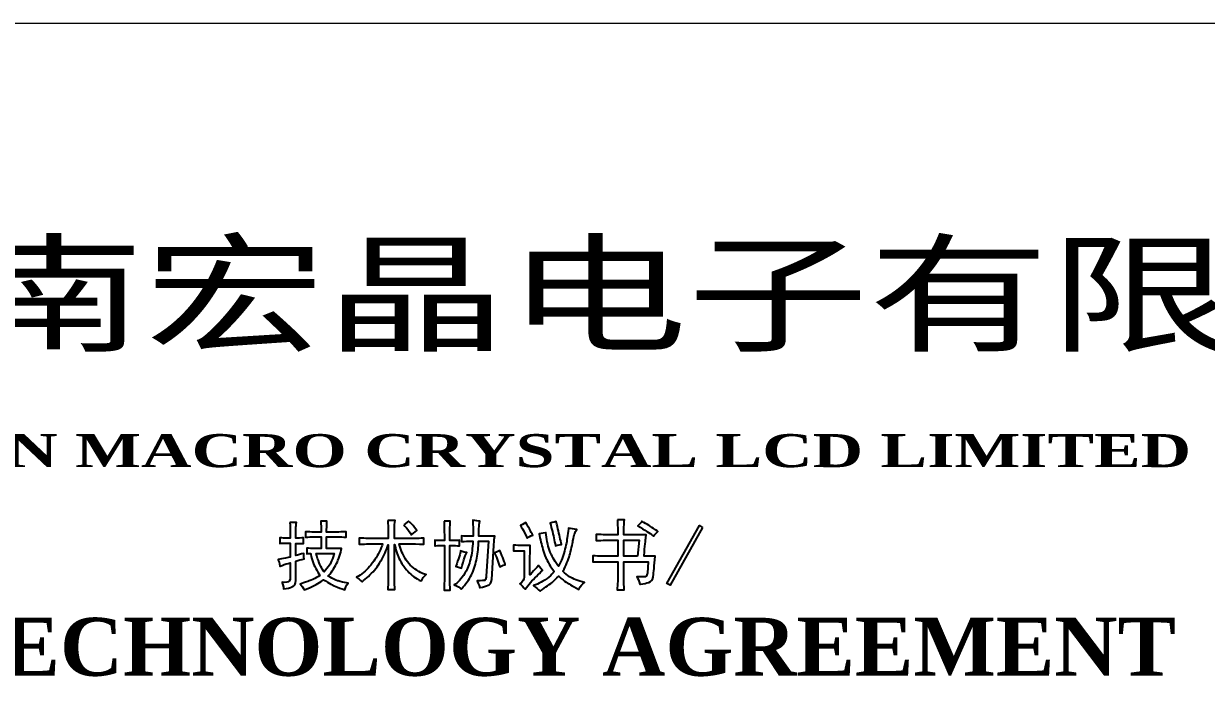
# Model space of a CAD drawing. Header units: millimetres. Extents: x 1653 to 3206, y -200 to 97.
# Drawn here: x 1724.8 to 1809.6, y 49.5 to 97.4 of the extents above; entities that cross this region are included whole.
import ezdxf

# ---------------------------------------------------------------- set-up
doc = ezdxf.new("R2010")
doc.units = ezdxf.units.MM
doc.header["$LTSCALE"] = 3
doc.styles.add('WMF-Times New Roman0', font='TIMESBD.TTF')

# ---------------------------------------------------------------- blocks, each defined once
blk = doc.blocks.new('XY')
at = {"lineweight": 20}
blk.add_lwpolyline([(0, 297), (0, 0), (205.21, 0), (205.21, 297)], close=True, dxfattribs=at)
at = {"color": 7}
for points in [[(90.527, 261.241), (90.529, 261.204), (90.534, 261.096), (90.539, 260.972), (90.543, 260.833), (90.545, 260.678), (90.547, 260.508), (90.549, 260.323), (90.549, 260.123), (90.391, 260.124), (90.228, 260.126), (90.075, 260.13), (89.934, 260.136), (89.803, 260.144), (89.803, 259.749), (89.922, 259.758), (90.062, 259.764), (90.214, 259.769), (90.376, 259.771), (90.549, 259.772), (90.549, 258.762), (90.387, 258.725), (90.219, 258.687), (90.063, 258.655), (89.92, 258.627), (89.79, 258.604), (89.672, 258.587), (89.692, 258.54), (89.746, 258.395), (89.782, 258.25), (89.803, 258.106), (89.828, 258.115), (89.972, 258.171), (90.117, 258.222), (90.26, 258.269), (90.405, 258.31), (90.549, 258.346), (90.549, 257.228), (90.539, 257.158), (90.461, 257.03), (90.421, 257.001), (90.311, 256.965), (90.157, 256.952), (89.957, 256.965), (89.976, 256.917), (90.027, 256.764), (90.056, 256.619), (90.067, 256.483), (90.247, 256.508), (90.421, 256.544), (90.566, 256.584), (90.681, 256.629), (90.768, 256.68), (90.78, 256.687), (90.871, 256.781), (90.925, 256.91), (90.943, 257.074), (90.943, 258.478), (90.948, 258.479), (91.09, 258.522), (91.236, 258.561), (91.384, 258.597), (91.535, 258.631), (91.526, 258.738), (91.516, 258.895), (91.513, 259.026), (91.359, 258.988), (91.203, 258.946), (91.064, 258.907), (90.943, 258.872), (90.943, 259.749), (91.021, 259.749), (91.161, 259.745), (91.317, 259.738), (91.491, 259.727), (91.491, 260.144), (91.382, 260.137), (91.219, 260.129), (91.073, 260.124), (90.943, 260.123), (90.943, 260.205), (90.945, 260.408), (90.948, 260.593), (90.953, 260.76), (90.959, 260.908), (90.966, 261.037), (90.976, 261.148), (90.987, 261.241)], [(93.794, 258.168), (93.861, 258.3), (93.923, 258.434), (93.96, 258.524), (94.019, 258.685), (94.074, 258.837), (94.123, 258.983), (94.165, 259.121), (94.201, 259.253), (94.231, 259.377), (93.157, 259.377), (93.157, 260.21), (94.095, 260.21), (94.235, 260.206), (94.39, 260.199), (94.559, 260.188), (94.559, 260.582), (94.315, 260.568), (94.167, 260.563), (94.034, 260.56), (93.157, 260.56), (93.157, 260.593), (93.158, 260.751), (93.16, 260.906), (93.165, 261.057), (93.171, 261.205), (93.179, 261.35), (92.741, 261.35), (92.742, 261.315), (92.749, 261.144), (92.755, 260.984), (92.759, 260.833), (92.761, 260.692), (92.763, 260.56), (92.236, 260.56), (92.103, 260.562), (91.953, 260.567), (91.8, 260.573), (91.645, 260.582), (91.645, 260.188), (91.669, 260.191), (91.803, 260.199), (91.95, 260.205), (92.108, 260.209), (92.28, 260.21), (92.763, 260.21), (92.763, 259.377), (92.626, 259.377), (92.461, 259.378), (92.302, 259.38), (92.15, 259.384), (92.004, 259.388), (91.865, 259.393), (91.732, 259.399), (91.732, 259.005), (91.841, 259.009), (91.983, 259.016), (91.998, 259.016), (92.012, 258.952), (92.051, 258.799), (92.094, 258.648), (92.141, 258.502), (92.192, 258.359), (92.248, 258.218), (92.309, 258.081), (92.373, 257.947), (92.442, 257.817), (92.515, 257.691), (92.592, 257.568), (92.675, 257.447), (92.577, 257.384), (92.44, 257.301), (92.305, 257.227), (92.171, 257.16), (92.039, 257.103), (91.908, 257.052), (91.81, 257.016), (91.652, 256.957), (91.505, 256.907), (91.371, 256.866), (91.249, 256.833), (91.31, 256.771), (91.422, 256.642), (91.504, 256.524), (91.557, 256.417), (91.618, 256.441), (91.797, 256.517), (91.965, 256.591), (92.122, 256.664), (92.269, 256.736), (92.406, 256.806), (92.533, 256.876), (92.65, 256.944), (92.755, 257.011), (92.852, 257.076), (92.938, 257.141), (93.066, 257.058), (93.207, 256.972), (93.338, 256.894), (93.46, 256.826), (93.573, 256.767), (93.592, 256.758), (93.691, 256.713), (93.806, 256.662), (93.94, 256.608), (94.092, 256.548), (94.261, 256.485), (94.45, 256.417), (94.474, 256.496), (94.529, 256.63), (94.602, 256.765), (94.691, 256.899), (94.581, 256.915), (94.433, 256.94), (94.286, 256.972), (94.137, 257.01), (93.989, 257.052), (93.941, 257.067), (93.804, 257.117), (93.667, 257.174), (93.532, 257.241), (93.399, 257.317), (93.266, 257.404), (93.277, 257.417), (93.377, 257.537), (93.471, 257.659), (93.56, 257.783), (93.643, 257.91), (93.721, 258.037)], [(97.54, 261.394), (97.544, 261.323), (97.551, 261.176), (97.556, 261.028), (97.559, 260.874), (97.562, 260.72), (97.562, 260.101), (96.243, 260.101), (96.111, 260.102), (95.967, 260.104), (95.815, 260.109), (95.652, 260.115), (95.48, 260.123), (95.48, 259.683), (95.539, 259.687), (95.704, 259.693), (95.862, 259.699), (96.013, 259.703), (96.156, 259.705), (97.168, 259.705), (97.126, 259.588), (97.074, 259.451), (97.016, 259.311), (96.952, 259.17), (96.883, 259.026), (96.857, 258.979), (96.781, 258.843), (96.702, 258.711), (96.619, 258.585), (96.533, 258.463), (96.444, 258.346), (96.423, 258.317), (96.328, 258.194), (96.231, 258.078), (96.13, 257.964), (96.025, 257.857), (95.918, 257.754), (95.797, 257.654), (95.674, 257.558), (95.551, 257.471), (95.428, 257.389), (95.304, 257.316), (95.355, 257.28), (95.477, 257.186), (95.592, 257.089), (95.699, 256.986), (95.804, 257.074), (95.924, 257.177), (96.04, 257.28), (96.151, 257.381), (96.256, 257.48), (96.356, 257.579), (96.383, 257.606), (96.489, 257.718), (96.589, 257.832), (96.685, 257.949), (96.775, 258.069), (96.861, 258.193), (96.874, 258.214), (96.95, 258.337), (97.027, 258.463), (97.103, 258.595), (97.179, 258.731), (97.255, 258.872), (97.283, 258.934), (97.345, 259.073), (97.404, 259.213), (97.46, 259.354), (97.512, 259.496), (97.562, 259.64), (97.562, 257.198), (97.561, 257.064), (97.558, 256.921), (97.555, 256.769), (97.548, 256.608), (97.54, 256.439), (98.044, 256.439), (98.044, 256.449), (98.036, 256.618), (98.03, 256.777), (98.025, 256.929), (98.023, 257.072), (98.022, 257.207), (98.022, 259.661), (98.04, 259.591), (98.081, 259.435), (98.125, 259.286), (98.17, 259.142), (98.216, 259.005), (98.264, 258.872), (98.277, 258.834), (98.333, 258.696), (98.398, 258.559), (98.469, 258.427), (98.548, 258.298), (98.636, 258.171), (98.685, 258.102), (98.776, 257.98), (98.872, 257.862), (98.972, 257.749), (99.075, 257.64), (99.183, 257.535), (99.281, 257.45), (99.395, 257.36), (99.517, 257.276), (99.647, 257.197), (99.784, 257.121), (99.929, 257.052), (99.992, 257.166), (100.076, 257.291), (100.172, 257.406), (100.279, 257.513), (100.168, 257.547), (100.031, 257.598), (99.895, 257.66), (99.759, 257.735), (99.623, 257.82), (99.497, 257.9), (99.376, 257.99), (99.261, 258.087), (99.153, 258.191), (99.052, 258.303), (99.05, 258.306), (98.956, 258.422), (98.868, 258.544), (98.786, 258.67), (98.708, 258.801), (98.636, 258.939), (98.609, 258.992), (98.548, 259.126), (98.492, 259.264), (98.441, 259.407), (98.394, 259.554), (98.351, 259.705), (99.516, 259.705), (99.817, 259.698), (99.972, 259.692), (100.126, 259.683), (100.126, 260.123), (100.093, 260.121), (99.936, 260.114), (99.782, 260.108), (99.63, 260.104), (99.483, 260.102), (99.337, 260.101), (98.022, 260.101), (98.022, 260.56), (98.019, 260.643), (98.017, 260.799), (98.02, 260.952), (98.03, 261.102), (98.045, 261.25), (98.067, 261.394)], [(98.68, 261.065), (98.77, 260.973), (98.873, 260.862), (98.986, 260.737), (99.078, 260.604), (99.16, 260.477), (99.227, 260.363), (99.262, 260.391), (99.383, 260.484), (99.502, 260.578), (99.623, 260.671), (99.551, 260.77), (99.46, 260.89), (99.359, 261.022), (99.351, 261.029), (99.241, 261.141), (99.132, 261.248), (99.03, 261.35)], [(101.573, 261.35), (101.574, 261.332), (101.579, 261.243), (101.582, 261.138), (101.586, 261.018), (101.588, 260.88), (101.591, 260.726), (101.592, 260.556), (101.593, 260.369), (101.595, 260.166), (101.595, 259.947), (101.502, 259.947), (101.327, 259.95), (101.17, 259.953), (101.032, 259.961), (100.916, 259.969), (100.916, 259.574), (100.969, 259.579), (101.096, 259.586), (101.243, 259.592), (101.408, 259.595), (101.595, 259.596), (101.595, 257.16), (101.593, 257.033), (101.591, 256.893), (101.586, 256.739), (101.58, 256.574), (101.573, 256.395), (102.011, 256.395), (102.009, 256.432), (102.002, 256.608), (101.996, 256.772), (101.992, 256.922), (101.99, 257.059), (101.989, 257.185), (101.989, 259.596), (102.073, 259.596), (102.238, 259.593), (102.393, 259.59), (102.536, 259.582), (102.669, 259.574), (102.669, 259.969), (102.607, 259.964), (102.468, 259.957), (102.32, 259.951), (102.16, 259.949), (101.989, 259.947), (101.989, 260.002), (101.99, 260.217), (101.99, 260.417), (101.992, 260.599), (101.994, 260.766), (101.996, 260.916), (102, 261.048), (102.002, 261.166), (102.007, 261.266), (102.011, 261.35)], [(103.637, 261.335), (103.642, 261.205), (103.646, 261.068), (103.649, 260.922), (103.652, 260.767), (103.653, 260.604), (103.654, 260.433), (103.655, 260.254), (103.576, 260.254), (103.42, 260.255), (103.266, 260.259), (103.115, 260.262), (102.967, 260.269), (102.822, 260.276), (102.822, 259.882), (102.873, 259.884), (103.023, 259.891), (103.172, 259.896), (103.324, 259.9), (103.478, 259.902), (103.633, 259.904), (103.632, 259.889), (103.624, 259.714), (103.613, 259.543), (103.597, 259.377), (103.579, 259.216), (103.556, 259.058), (103.53, 258.906), (103.501, 258.758), (103.467, 258.613), (103.43, 258.473), (103.39, 258.338), (103.346, 258.208), (103.3, 258.081), (103.249, 257.96), (103.194, 257.842), (103.152, 257.759), (103.062, 257.601), (102.972, 257.454), (102.879, 257.32), (102.785, 257.197), (102.691, 257.086), (102.594, 256.989), (102.496, 256.902), (102.397, 256.829), (102.296, 256.767), (102.467, 256.699), (102.608, 256.625), (102.719, 256.546), (102.8, 256.461), (102.844, 256.506), (102.948, 256.621), (103.048, 256.739), (103.143, 256.859), (103.233, 256.98), (103.317, 257.106), (103.396, 257.232), (103.47, 257.361), (103.54, 257.491), (103.603, 257.625), (103.663, 257.761), (103.716, 257.899), (103.765, 258.04), (103.785, 258.109), (103.824, 258.25), (103.86, 258.394), (103.892, 258.539), (103.923, 258.685), (103.95, 258.832), (103.973, 258.98), (103.993, 259.131), (104.01, 259.283), (104.025, 259.435), (104.036, 259.59), (104.045, 259.745), (104.049, 259.904), (104.75, 259.904), (104.597, 257.404), (104.588, 257.321), (104.549, 257.162), (104.487, 257.096), (104.446, 257.089), (104.334, 257.076), (104.165, 257.064), (103.94, 257.052), (103.968, 257), (104.028, 256.872), (104.085, 256.729), (104.137, 256.57), (104.15, 256.574), (104.323, 256.617), (104.476, 256.659), (104.611, 256.703), (104.728, 256.746), (104.8, 256.777), (104.891, 256.862), (104.954, 256.991), (104.992, 257.163), (105.145, 259.596), (105.149, 259.671), (105.161, 259.859), (105.176, 260.018), (105.192, 260.149), (105.211, 260.254), (104.071, 260.254), (104.07, 260.281), (104.066, 260.474), (104.068, 260.653), (104.073, 260.817), (104.082, 260.967), (104.097, 261.102), (104.115, 261.222), (104.137, 261.328), (104.073, 261.334), (103.914, 261.354), (103.768, 261.382), (103.633, 261.416)], [(107.317, 261.165), (107.187, 261.088), (107.052, 261.022), (107.083, 260.977), (107.134, 260.895), (107.195, 260.789), (107.265, 260.658), (107.345, 260.503), (107.435, 260.326), (107.535, 260.123), (107.664, 260.204), (107.796, 260.278), (107.929, 260.342), (107.886, 260.422), (107.825, 260.531), (107.759, 260.653), (107.686, 260.784), (107.605, 260.925), (107.518, 261.077), (107.424, 261.241)], [(109.462, 261.276), (109.316, 261.238), (109.178, 261.197), (109.22, 261.046), (109.261, 260.891), (109.301, 260.739), (109.338, 260.588), (109.374, 260.44), (109.408, 260.292), (109.44, 260.146), (109.47, 260.001), (109.499, 259.857), (109.526, 259.715), (109.55, 259.574), (109.673, 259.613), (109.822, 259.642), (109.988, 259.661), (109.986, 259.675), (109.962, 259.797), (109.935, 259.923), (109.907, 260.056), (109.876, 260.193), (109.845, 260.337), (109.811, 260.485), (109.775, 260.638), (109.739, 260.798), (109.699, 260.962), (109.659, 261.131), (109.616, 261.306)], [(113.999, 261.438), (114, 261.429), (114.005, 261.305), (114.01, 261.172), (114.015, 261.03), (114.017, 260.878), (114.02, 260.716), (114.021, 260.545), (114.021, 260.363), (113.211, 260.363), (113.115, 260.365), (112.979, 260.367), (112.828, 260.371), (112.665, 260.377), (112.487, 260.385), (112.487, 259.947), (112.653, 259.955), (112.819, 259.961), (112.971, 259.966), (113.109, 259.968), (113.233, 259.969), (114.021, 259.969), (114.021, 258.828), (113.101, 258.828), (113.011, 258.829), (112.867, 258.831), (112.717, 258.833), (112.565, 258.838), (112.408, 258.844), (112.246, 258.85), (112.246, 258.412), (112.311, 258.415), (112.487, 258.422), (112.65, 258.427), (112.8, 258.43), (112.936, 258.433), (113.058, 258.434), (114.021, 258.434), (114.021, 257.173), (114.019, 257.018), (114.013, 256.866), (114.004, 256.714), (113.992, 256.564), (113.977, 256.417), (114.482, 256.417), (114.478, 256.491), (114.471, 256.643), (114.466, 256.794), (114.463, 256.946), (114.46, 257.098), (114.46, 258.434), (116.213, 258.434), (116.148, 257.623), (116.139, 257.561), (116.087, 257.419), (115.994, 257.36), (115.991, 257.359), (115.893, 257.35), (115.759, 257.343), (115.589, 257.339), (115.38, 257.338), (115.443, 257.253), (115.508, 257.129), (115.559, 256.982), (115.599, 256.811), (115.65, 256.82), (115.822, 256.851), (115.976, 256.882), (116.113, 256.912), (116.235, 256.943), (116.239, 256.944), (116.379, 257.005), (116.48, 257.1), (116.542, 257.228), (116.547, 257.254), (116.556, 257.315), (116.567, 257.398), (116.579, 257.501), (116.593, 257.626), (116.606, 257.773), (116.622, 257.941), (116.639, 258.131), (116.656, 258.342), (116.675, 258.575), (116.695, 258.828), (115.907, 258.828), (115.91, 258.87), (115.931, 259.107), (115.95, 259.325), (115.969, 259.523), (115.985, 259.702), (116, 259.861), (116.015, 260), (116.028, 260.12), (116.04, 260.221), (116.05, 260.303), (116.06, 260.363), (114.46, 260.363), (114.46, 260.578), (114.464, 260.758), (114.468, 260.923), (114.475, 261.075), (114.482, 261.21), (114.492, 261.332), (114.504, 261.438)], [(115.699, 261.251), (115.601, 261.138), (115.468, 261), (115.632, 260.902), (115.803, 260.798), (115.96, 260.7), (116.101, 260.609), (116.229, 260.525), (116.341, 260.447), (116.437, 260.376), (116.519, 260.311), (116.585, 260.254), (116.589, 260.26), (116.654, 260.348), (116.755, 260.462), (116.892, 260.604), (116.845, 260.638), (116.717, 260.726), (116.59, 260.812), (116.466, 260.896), (116.345, 260.978), (116.278, 261.019), (116.15, 261.096), (116.02, 261.174), (115.887, 261.251), (115.753, 261.328)], [(110.485, 260.776), (110.464, 260.61), (110.443, 260.452), (110.423, 260.3), (110.402, 260.154), (110.381, 260.014), (110.362, 259.882), (110.338, 259.769), (110.305, 259.623), (110.272, 259.475), (110.238, 259.327), (110.201, 259.177), (110.164, 259.026), (110.138, 258.944), (110.092, 258.809), (110.039, 258.671), (109.981, 258.533), (109.917, 258.393), (109.846, 258.25), (109.769, 258.106), (109.726, 258.166), (109.631, 258.306), (109.543, 258.441), (109.463, 258.572), (109.39, 258.698), (109.324, 258.821), (109.266, 258.939), (109.25, 258.971), (109.188, 259.113), (109.132, 259.256), (109.082, 259.399), (109.04, 259.541), (109.003, 259.683), (108.985, 259.756), (108.957, 259.891), (108.931, 260.035), (108.908, 260.187), (108.889, 260.348), (108.87, 260.517), (108.833, 260.508), (108.677, 260.473), (108.529, 260.447), (108.389, 260.429), (108.413, 260.3), (108.445, 260.142), (108.479, 259.99), (108.513, 259.845), (108.549, 259.707), (108.586, 259.574), (108.617, 259.446), (108.655, 259.307), (108.7, 259.166), (108.751, 259.022), (108.808, 258.872), (108.87, 258.719), (108.904, 258.644), (108.964, 258.52), (109.03, 258.395), (109.103, 258.267), (109.183, 258.137), (109.269, 258.005), (109.363, 257.87), (109.463, 257.732), (109.395, 257.645), (109.3, 257.536), (109.195, 257.432), (109.082, 257.331), (108.959, 257.233), (108.827, 257.141), (108.789, 257.115), (108.661, 257.036), (108.53, 256.963), (108.396, 256.895), (108.259, 256.832), (108.117, 256.775), (107.973, 256.724), (107.987, 256.713), (108.12, 256.609), (108.241, 256.511), (108.353, 256.417), (108.454, 256.329), (108.493, 256.355), (108.623, 256.445), (108.75, 256.534), (108.874, 256.62), (108.994, 256.705), (109.112, 256.789), (109.117, 256.793), (109.215, 256.865), (109.318, 256.949), (109.428, 257.045), (109.543, 257.152), (109.664, 257.272), (109.791, 257.404), (109.842, 257.356), (109.974, 257.237), (110.099, 257.132), (110.216, 257.041), (110.325, 256.963), (110.428, 256.899), (110.438, 256.892), (110.529, 256.837), (110.636, 256.774), (110.76, 256.702), (110.902, 256.623), (111.061, 256.534), (111.238, 256.439), (111.261, 256.485), (111.34, 256.624), (111.427, 256.747), (111.525, 256.854), (111.633, 256.943), (111.632, 256.944), (111.468, 256.989), (111.313, 257.036), (111.166, 257.086), (111.028, 257.138), (110.898, 257.193), (110.778, 257.25), (110.698, 257.288), (110.575, 257.356), (110.453, 257.438), (110.334, 257.53), (110.216, 257.636), (110.098, 257.754), (110.172, 257.901), (110.247, 258.056), (110.317, 258.207), (110.379, 258.351), (110.436, 258.492), (110.487, 258.627), (110.531, 258.758), (110.57, 258.884), (110.603, 259.005), (110.637, 259.138), (110.677, 259.3), (110.713, 259.453), (110.746, 259.598), (110.775, 259.733), (110.8, 259.86), (110.814, 259.934), (110.85, 260.104), (110.881, 260.247), (110.909, 260.363), (110.94, 260.46), (111.001, 260.596), (111.084, 260.737), (110.928, 260.759), (110.774, 260.786), (110.629, 260.815), (110.493, 260.846)], [(120.093, 260.89), (117.769, 256.746), (117.55, 256.877), (119.874, 261.022)], [(107.315, 257.36), (107.313, 257.325), (107.289, 257.188), (107.229, 257.065), (107.136, 256.955), (107.008, 256.855), (107.077, 256.791), (107.189, 256.681), (107.29, 256.57), (107.38, 256.461), (107.386, 256.468), (107.475, 256.59), (107.568, 256.709), (107.664, 256.826), (107.762, 256.94), (107.866, 257.052), (107.973, 257.163), (107.975, 257.165), (108.085, 257.273), (108.194, 257.381), (108.302, 257.488), (108.412, 257.592), (108.521, 257.696), (108.63, 257.798), (108.619, 257.812), (108.504, 257.955), (108.413, 258.074), (108.345, 258.171), (108.34, 258.165), (108.215, 258.02), (108.099, 257.888), (107.992, 257.769), (107.896, 257.663), (107.808, 257.57), (107.732, 257.491), (107.732, 258.845), (107.733, 259.007), (107.735, 259.163), (107.74, 259.314), (107.746, 259.457), (107.754, 259.596), (107.004, 259.596), (106.861, 259.599), (106.709, 259.607), (106.548, 259.618), (106.548, 259.202), (106.577, 259.204), (106.737, 259.215), (106.888, 259.221), (107.03, 259.224), (107.315, 259.224)], [(115.446, 258.828), (114.46, 258.828), (114.46, 259.969), (115.555, 259.969)], [(93.679, 258.946), (93.623, 258.782), (93.567, 258.631), (93.51, 258.494), (93.454, 258.37), (93.398, 258.259), (93.355, 258.191), (93.271, 258.067), (93.181, 257.946), (93.084, 257.827), (92.982, 257.71), (92.938, 257.765), (92.869, 257.863), (92.8, 257.972), (92.737, 258.091), (92.675, 258.221), (92.617, 258.361), (92.561, 258.512), (92.508, 258.672), (92.459, 258.844), (92.412, 259.025), (92.444, 259.025), (92.608, 259.026), (93.704, 259.026)], [(102.745, 259.138), (102.723, 259.037), (102.692, 258.921), (102.653, 258.787), (102.604, 258.636), (102.547, 258.468), (102.48, 258.284), (102.406, 258.084), (102.525, 258.064), (102.671, 258.027), (102.822, 257.973), (102.878, 258.171), (102.939, 258.378), (102.996, 258.558), (103.048, 258.715), (103.097, 258.846), (103.141, 258.953), (103.181, 259.035), (103.216, 259.092), (103.193, 259.096), (103.025, 259.126), (102.879, 259.162), (102.756, 259.202)], [(105.467, 259.189), (105.33, 259.124), (105.189, 259.07), (105.195, 259.056), (105.261, 258.904), (105.322, 258.754), (105.378, 258.608), (105.431, 258.467), (105.479, 258.328), (105.523, 258.193), (105.562, 258.062), (105.667, 258.119), (105.806, 258.175), (105.956, 258.215), (105.95, 258.241), (105.918, 258.342), (105.88, 258.457), (105.833, 258.587), (105.777, 258.731), (105.714, 258.888), (105.642, 259.059), (105.562, 259.245)]]:
    blk.add_lwpolyline(points, close=True, dxfattribs=at)
at = {"color": 7, "lineweight": 20, "style": 'WMF-Times New Roman0', "width": 1.4}
for s, height, p in [('湖南宏晶电子有限公司', 6.7934, (54.156, 274.221)), ('HUNAN MACRO CRYSTAL LCD LIMITED', 2.36802, (55.522, 265.21))]:
    blk.add_text(s, height=height, dxfattribs=at).set_placement(p)
at = {"color": 7, "lineweight": 20, "style": 'WMF-Times New Roman0'}
blk.add_text('TECHNOLOGY AGREEMENT', height=4.1537, dxfattribs=at).set_placement((65.668, 250.261))

msp = doc.modelspace()

# ---------------------------------------------------------------- block references
msp.add_blockref('XY', (1653.404, -199.603))

doc.saveas('drawing.dxf')
